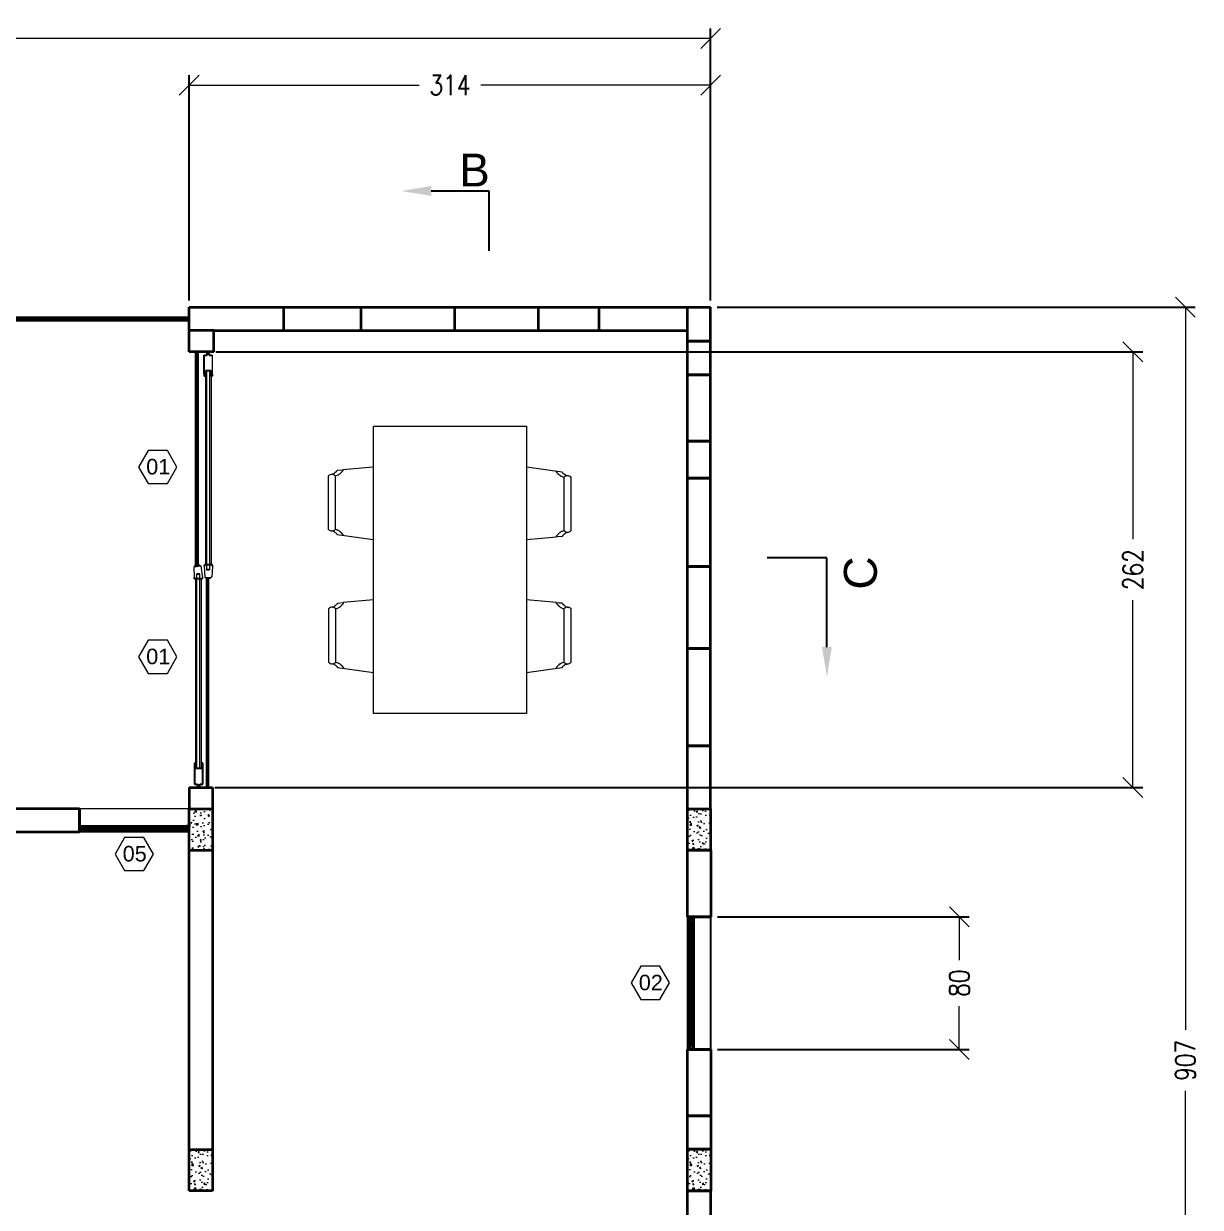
# Model space of a CAD drawing. Header units: inches. Extents: x 13.7 to 27.3, y 9.2 to 21.7.
# Drawn here: x 20.25 to 27.33, y 14.55 to 21.68 of the extents above; entities that cross this region are included whole.
import ezdxf
from ezdxf import colors
from ezdxf.entities.mleader import LeaderData, LeaderLine
from ezdxf.math import Vec2, Vec3

# ---------------------------------------------------------------- set-up
doc = ezdxf.new("R2010")
doc.units = ezdxf.units.IN
doc.header["$MEASUREMENT"] = 0
for name, color, linetype, lineweight in [('A-FLOR-FTPT', 6, 'Continuous', 70), ('A-FLOR-PATT', 8, 'Continuous', 18), ('A-FURN', 8, 'Continuous', 18), ('A-GLAZ-FULL', 4, 'Continuous', 25), ('a-quote', 7, 'Continuous', 13), ('A-WALL-FULL', 7, 'Continuous', 35), ('linee di sezione', 3, 'Continuous', 13)]:
    doc.layers.add(name, color=color, linetype=linetype, lineweight=lineweight)
doc.layers.add('INFISSI_finissimi', color=7, linetype='Continuous')
doc.layers.add('Layer1', color=7, linetype='Continuous')
doc.styles.add('ARIAL', font='Arial.ttf')
doc.styles.add('E-ROMANS', font='romans.shx', dxfattribs={"width": 0.8})
doc.styles.get("Standard").update_dxf_attribs({"font": 'Arial.ttf'})
doc.dimstyles.new('E-0100_TICK_12', dxfattribs={"dimscale": 0.001, "dimtxt": 120, "dimasz": 120, "dimexe": 60, "dimexo": 40, "dimgap": 60, "dimtad": 0, "dimzin": 0, "dimdsep": 46, "dimtxsty": 'E-ROMANS', "dimblk": 'OBLIQUE', "dimcen": 60, "dimclrd": 256, "dimclre": 256, "dimclrt": 256, "dimadec": 0, "dimazin": 0, "dimtfac": 1, "dimtmove": 1, "dimatfit": 3, "dimldrblk": 'OPEN90', "dimfxl": 1, "dimtfill": 1, "dimtolj": 1, "dimtzin": 0, "dimlwd": -1, "dimarcsym": 0})

# ---------------------------------------------------------------- blocks, each defined once
blk = doc.blocks.new('_Oblique')
at = {"color": 0, "linetype": 'ByBlock', "lineweight": -2}
blk.add_line((-0.5, -0.5), (0.5, 0.5), dxfattribs=at)
blk = doc.blocks.new('*D18')
at = {"layer": 'linee di sezione', "lineweight": -2, "transparency": 16777216}
for p, q in [((21.2459, 20.0117), (21.2459, 21.3694)), ((24.3859, 20.0117), (24.3859, 21.3694))]:
    blk.add_line(p, q, dxfattribs=at)
at = {"layer": 'linee di sezione', "transparency": 16777216}
for p, q in [((21.2459, 21.3094), (22.6302, 21.3094)), ((24.3859, 21.3094), (23.0016, 21.3094))]:
    blk.add_line(p, q, dxfattribs=at)
at = {"layer": 'linee di sezione', "transparency": 16777216, "xscale": 0.12, "yscale": 0.12, "zscale": 0.12, "rotation": 180}
blk.add_blockref('_Oblique', (21.2459, 21.3094), dxfattribs=at)
at = {"layer": 'linee di sezione', "transparency": 16777216, "xscale": 0.12, "yscale": 0.12, "zscale": 0.12}
blk.add_blockref('_Oblique', (24.3859, 21.3094), dxfattribs=at)
at = {"layer": 'linee di sezione', "lineweight": 13, "transparency": 16777216, "insert": (22.8159, 21.3094), "char_height": 0.12, "attachment_point": 5, "style": 'E-ROMANS', "bg_fill": 3, "box_fill_scale": 1.25, "bg_fill_color": 256, "bg_fill_true_color": 13158600, "bg_fill_transparency": 0}
blk.add_mtext('\\A1;314', dxfattribs=at)
blk = doc.blocks.new('_Open90')
at = {"color": 0, "linetype": 'ByBlock', "lineweight": -2}
for p, q in [((0, 0), (-1, 0)), ((-0.5, 0.5), (0, 0)), ((0, 0), (-0.5, -0.5))]:
    blk.add_line(p, q, dxfattribs=at)
blk = doc.blocks.new('*D19')
at = {"layer": 'linee di sezione', "lineweight": -2, "transparency": 16777216}
for p, q in [((15.3159, 19.9417), (15.3159, 21.6493)), ((24.3859, 20.0117), (24.3859, 21.6493))]:
    blk.add_line(p, q, dxfattribs=at)
at = {"layer": 'linee di sezione', "transparency": 16777216}
for p, q in [((15.3159, 21.5893), (19.6675, 21.5893)), ((24.3859, 21.5893), (20.0343, 21.5893))]:
    blk.add_line(p, q, dxfattribs=at)
at = {"layer": 'linee di sezione', "transparency": 16777216, "xscale": 0.12, "yscale": 0.12, "zscale": 0.12, "rotation": 180}
blk.add_blockref('_Oblique', (15.3159, 21.5893), dxfattribs=at)
at = {"layer": 'linee di sezione', "transparency": 16777216, "xscale": 0.12, "yscale": 0.12, "zscale": 0.12}
blk.add_blockref('_Oblique', (24.3859, 21.5893), dxfattribs=at)
at = {"layer": 'linee di sezione', "lineweight": 13, "transparency": 16777216, "insert": (19.8509, 21.5893), "char_height": 0.12, "attachment_point": 5, "style": 'E-ROMANS', "bg_fill": 3, "box_fill_scale": 1.25, "bg_fill_color": 256, "bg_fill_true_color": 13158600, "bg_fill_transparency": 0}
blk.add_mtext('\\A1;907', dxfattribs=at)
blk = doc.blocks.new('*D20')
at = {"layer": 'linee di sezione', "lineweight": -2, "transparency": 16777216}
for p, q in [((24.4268, 16.3017), (25.943, 16.3017)), ((24.4268, 15.5017), (25.943, 15.5017))]:
    blk.add_line(p, q, dxfattribs=at)
at = {"layer": 'linee di sezione', "transparency": 16777216}
for p, q in [((25.883, 16.3017), (25.883, 16.0395)), ((25.883, 15.5017), (25.883, 15.764))]:
    blk.add_line(p, q, dxfattribs=at)
at = {"layer": 'linee di sezione', "transparency": 16777216, "xscale": 0.12, "yscale": 0.12, "zscale": 0.12}
for p, rotation in [((25.883, 16.3017), 90), ((25.883, 15.5017), 270)]:
    blk.add_blockref('_Oblique', p, dxfattribs=dict(at, rotation=rotation))
at = {"layer": 'linee di sezione', "lineweight": 13, "transparency": 16777216, "insert": (25.883, 15.9017), "char_height": 0.12, "attachment_point": 5, "rotation": 90, "style": 'E-ROMANS', "bg_fill": 3, "box_fill_scale": 1.25, "bg_fill_color": 256, "bg_fill_true_color": 13158600, "bg_fill_transparency": 0}
blk.add_mtext('\\A1;80', dxfattribs=at)
blk = doc.blocks.new('*D21')
at = {"layer": 'linee di sezione', "lineweight": -2, "transparency": 16777216}
for p, q in [((21.407, 19.7034), (26.9884, 19.7034)), ((21.3997, 17.0801), (26.9884, 17.0801))]:
    blk.add_line(p, q, dxfattribs=at)
at = {"layer": 'linee di sezione', "transparency": 16777216}
for p, q in [((26.9284, 19.7034), (26.9284, 18.5752)), ((26.9284, 17.0801), (26.9284, 18.2083))]:
    blk.add_line(p, q, dxfattribs=at)
at = {"layer": 'linee di sezione', "transparency": 16777216, "xscale": 0.12, "yscale": 0.12, "zscale": 0.12}
for p, rotation in [((26.9284, 19.7034), 90), ((26.9284, 17.0801), 270)]:
    blk.add_blockref('_Oblique', p, dxfattribs=dict(at, rotation=rotation))
at = {"layer": 'linee di sezione', "lineweight": 13, "transparency": 16777216, "insert": (26.9284, 18.3917), "char_height": 0.12, "attachment_point": 5, "rotation": 90, "style": 'E-ROMANS', "bg_fill": 3, "box_fill_scale": 1.25, "bg_fill_color": 256, "bg_fill_true_color": 13158600, "bg_fill_transparency": 0}
blk.add_mtext('\\A1;262', dxfattribs=at)
blk = doc.blocks.new('*D22')
at = {"layer": 'linee di sezione', "lineweight": -2, "transparency": 16777216}
for p, q in [((24.4259, 19.9717), (27.304, 19.9717)), ((24.4259, 10.9017), (27.304, 10.9017))]:
    blk.add_line(p, q, dxfattribs=at)
at = {"layer": 'linee di sezione', "transparency": 16777216}
for p, q in [((27.244, 19.9717), (27.244, 15.6202)), ((27.244, 10.9017), (27.244, 15.2533))]:
    blk.add_line(p, q, dxfattribs=at)
at = {"layer": 'linee di sezione', "transparency": 16777216, "xscale": 0.12, "yscale": 0.12, "zscale": 0.12}
for p, rotation in [((27.244, 19.9717), 90), ((27.244, 10.9017), 270)]:
    blk.add_blockref('_Oblique', p, dxfattribs=dict(at, rotation=rotation))
at = {"layer": 'linee di sezione', "lineweight": 13, "transparency": 16777216, "insert": (27.244, 15.4367), "char_height": 0.12, "attachment_point": 5, "rotation": 90, "style": 'E-ROMANS', "bg_fill": 3, "box_fill_scale": 1.25, "bg_fill_color": 256, "bg_fill_true_color": 13158600, "bg_fill_transparency": 0}
blk.add_mtext('\\A1;907', dxfattribs=at)

msp = doc.modelspace()

# ---------------------------------------------------------------- hatches: boundary and pattern name
at = {"layer": 'A-FLOR-PATT'}
h = msp.add_hatch(dxfattribs=at)
h.set_pattern_fill('AR-CONC', color=256, scale=0.0005, style=0)
h.set_pattern_definition([(50, (39.65548, 98.05265), (0.091092334, -0.00796954), [0.009525, -0.104775]), (355, (39.65548, 98.05265), (-0.01762141, 0.09552832), [0.00762, -0.08382]), (100.451, (39.66307, 98.05198), (0.07347125, 0.08755834), [0.008095, -0.089045]), (46.1842, (39.65548, 98.07805), (0.13553952, -0.02102116), [0.0142875, -0.1571625]), (96.6356, (39.66678, 98.0763), (0.11870212, 0.12371278), [0.0121425, -0.1335675]), (351.184, (39.65548, 98.07805), (0.1187023, 0.12371256), [0.01143, -0.12573]), (21, (39.66818, 98.0717), (0.07580744, -0.05113276), [0.009525, -0.104775]), (326, (39.66818, 98.0717), (0.03090101, 0.09209398), [0.00762, -0.08382]), (71.4514, (39.6745, 98.06744), (0.10670825, 0.04096143), [0.008095, -0.089045]), (37.5, (39.65548, 98.052648), (0.001544302, 0.04227752), [0, -0.082804, 0, -0.08509, 0, -0.0841375]), (7.5, (39.65548, 98.05265), (0.033409831, 0.050090287), [0, -0.048514, 0, -0.080899, 0, -0.0320675]), (327.5, (39.62716, 98.052648), (0.067795298, -0.002864372), [0, -0.03175, 0, -0.09906, 0, -0.131445]), (317.5, (39.61446, 98.05265), (0.07406459, 0.012713246), [0, -0.041275, 0, -0.065786, 0, -0.093345])])
h.paths.add_polyline_path([(21.3859, 16.9517), (21.2459, 16.9517), (21.2459, 16.7017), (21.3859, 16.7017)])
h = msp.add_hatch(dxfattribs=at)
h.set_pattern_fill('AR-CONC', color=256, scale=0.0005, style=0)
h.set_pattern_definition([(50, (42.65548, 100.10265), (0.091092334, -0.00796954), [0.009525, -0.104775]), (355, (42.65548, 100.10265), (-0.01762141, 0.09552832), [0.00762, -0.08382]), (100.451, (42.66307, 100.10198), (0.07347125, 0.08755834), [0.008095, -0.089045]), (46.1842, (42.65548, 100.12805), (0.13553952, -0.02102116), [0.0142875, -0.1571625]), (96.6356, (42.66678, 100.1263), (0.11870212, 0.12371278), [0.0121425, -0.1335675]), (351.184, (42.65548, 100.12805), (0.1187023, 0.12371256), [0.01143, -0.12573]), (21, (42.66818, 100.1217), (0.07580744, -0.05113276), [0.009525, -0.104775]), (326, (42.66818, 100.1217), (0.03090101, 0.09209398), [0.00762, -0.08382]), (71.4514, (42.6745, 100.11744), (0.106708245, 0.04096143), [0.008095, -0.089045]), (37.5, (42.65548, 100.102648), (0.001544302, 0.04227752), [0, -0.082804, 0, -0.08509, 0, -0.0841375]), (7.5, (42.65548, 100.10265), (0.033409831, 0.050090287), [0, -0.048514, 0, -0.080899, 0, -0.0320675]), (327.5, (42.62716, 100.102648), (0.067795298, -0.002864372), [0, -0.03175, 0, -0.09906, 0, -0.131445]), (317.5, (42.61446, 100.10265), (0.07406459, 0.012713246), [0, -0.041275, 0, -0.065786, 0, -0.093345])])
h.paths.add_polyline_path([(24.3859, 16.9517), (24.2459, 16.9517), (24.2459, 16.7017), (24.3859, 16.7017)])
for points in [[(20.5884, 16.8242), (20.6026, 16.8242), (20.6026, 16.8217), (20.5859, 16.8217), (20.5859, 16.848), (20.5884, 16.848)], [(21.2434, 16.8242), (21.2292, 16.8242), (21.2292, 16.8217), (21.2459, 16.8217), (21.2459, 16.848), (21.2434, 16.848)], [(24.2568, 16.2851), (24.2593, 16.2851), (24.2593, 16.2992), (24.2805, 16.2992), (24.2805, 16.2851), (24.283, 16.2851), (24.283, 16.3017), (24.2568, 16.3017)], [(24.2568, 15.5184), (24.2593, 15.5184), (24.2593, 15.5042), (24.2805, 15.5042), (24.2805, 15.5184), (24.283, 15.5184), (24.283, 15.5017), (24.2568, 15.5017)]]:
    msp.add_hatch(color=256, dxfattribs=at).paths.add_polyline_path(points)
h = msp.add_hatch(dxfattribs=at)
h.set_pattern_fill('AR-CONC', color=256, scale=0.0005, style=0)
h.set_pattern_definition([(50, (39.65548, 98.05265), (0.091092334, -0.00796954), [0.009525, -0.104775]), (355, (39.65548, 98.05265), (-0.01762141, 0.09552832), [0.00762, -0.08382]), (100.451, (39.66307, 98.05198), (0.07347125, 0.08755834), [0.008095, -0.089045]), (46.1842, (39.65548, 98.07805), (0.13553952, -0.02102116), [0.0142875, -0.1571625]), (96.6356, (39.66678, 98.0763), (0.11870212, 0.12371278), [0.0121425, -0.1335675]), (351.184, (39.65548, 98.07805), (0.1187023, 0.12371256), [0.01143, -0.12573]), (21, (39.66818, 98.0717), (0.07580744, -0.05113276), [0.009525, -0.104775]), (326, (39.66818, 98.0717), (0.03090101, 0.09209398), [0.00762, -0.08382]), (71.4514, (39.6745, 98.06744), (0.106708245, 0.04096143), [0.008095, -0.089045]), (37.5, (39.65548, 98.052648), (0.001544302, 0.04227752), [0, -0.082804, 0, -0.08509, 0, -0.0841375]), (7.5, (39.65548, 98.05265), (0.033409831, 0.050090287), [0, -0.048514, 0, -0.080899, 0, -0.0320675]), (327.5, (39.62716, 98.052648), (0.067795298, -0.002864372), [0, -0.03175, 0, -0.09906, 0, -0.131445]), (317.5, (39.61446, 98.05265), (0.07406459, 0.012713246), [0, -0.041275, 0, -0.065786, 0, -0.093345])])
h.paths.add_polyline_path([(21.3859, 14.9017), (21.2459, 14.9017), (21.2459, 14.6517), (21.3859, 14.6517)])
h = msp.add_hatch(dxfattribs=at)
h.set_pattern_fill('AR-CONC', color=256, scale=0.0005, style=0)
h.set_pattern_definition([(50, (42.656375, 98.05265), (0.091092334, -0.00796954), [0.009525, -0.104775]), (355, (42.65638, 98.05265), (-0.01762141, 0.09552832), [0.00762, -0.08382]), (100.451, (42.66397, 98.05198), (0.07347125, 0.08755834), [0.008095, -0.089045]), (46.1842, (42.65638, 98.07805), (0.13553952, -0.02102116), [0.0142875, -0.1571625]), (96.6356, (42.66767, 98.0763), (0.11870212, 0.12371278), [0.0121425, -0.1335675]), (351.184, (42.65638, 98.07805), (0.1187023, 0.12371256), [0.01143, -0.12573]), (21, (42.669075, 98.0717), (0.07580744, -0.05113276), [0.009525, -0.104775]), (326, (42.66908, 98.0717), (0.03090101, 0.09209398), [0.00762, -0.08382]), (71.4514, (42.67539, 98.06744), (0.106708245, 0.04096143), [0.008095, -0.089045]), (37.5, (42.656375, 98.052648), (0.001544302, 0.04227752), [0, -0.082804, 0, -0.08509, 0, -0.0841375]), (7.5, (42.656375, 98.05265), (0.033409831, 0.050090287), [0, -0.048514, 0, -0.080899, 0, -0.0320675]), (327.5, (42.628054, 98.052648), (0.067795298, -0.002864372), [0, -0.03175, 0, -0.09906, 0, -0.131445]), (317.5, (42.615354, 98.05265), (0.07406459, 0.012713246), [0, -0.041275, 0, -0.065786, 0, -0.093345])])
h.paths.add_polyline_path([(24.3868, 14.9017), (24.2468, 14.9017), (24.2468, 14.6517), (24.3868, 14.6517)])

# ---------------------------------------------------------------- linework, layer by layer
at = {"layer": 'A-FLOR-FTPT'}
msp.add_line((15.3159, 19.9017), (21.2459, 19.9017), dxfattribs=at)
at = {"layer": 'A-FURN'}
for p, q in [((22.1063, 18.9662), (22.1011, 18.9649)), ((22.1081, 18.9649), (22.1011, 18.9649)), ((22.115, 18.9631), (22.1081, 18.9649)), ((22.1264, 18.9549), (22.1212, 18.9598)), ((22.1364, 18.9902), (22.1714, 18.9934)), ((22.1364, 18.9902), (22.1364, 18.9902)), ((22.353, 19.0092), (22.1714, 18.9934)), ((23.4928, 18.9787), (23.2762, 19.0092)), ((23.4928, 18.9787), (23.4928, 18.9787)), ((22.0829, 18.9549), (22.0829, 18.6349)), ((22.1264, 18.6349), (22.1264, 18.9549)), ((23.508, 18.952), (23.5028, 18.9472)), ((23.5028, 18.9472), (23.5028, 18.6272)), ((23.5142, 18.9554), (23.508, 18.952)), ((23.5211, 18.9571), (23.5142, 18.9554)), ((23.5463, 18.6272), (23.5463, 18.9472)), ((22.1081, 18.625), (22.115, 18.6268)), ((22.115, 18.6268), (22.1212, 18.6301)), ((22.1212, 18.6301), (22.1264, 18.6349)), ((22.1364, 18.6035), (22.1364, 18.6034)), ((22.1364, 18.6034), (22.353, 18.573)), ((23.5028, 18.6272), (23.508, 18.6224)), ((23.5142, 18.619), (23.5211, 18.6173)), ((23.5211, 18.6173), (23.5281, 18.6173)), ((23.5229, 18.616), (23.5281, 18.6173)), ((23.2762, 18.573), (23.4578, 18.5888)), ((23.4928, 18.5919), (23.4578, 18.5888)), ((23.4928, 18.5919), (23.4928, 18.592)), ((22.139, 18.1902), (22.174, 18.1933)), ((22.139, 18.1902), (22.139, 18.1901)), ((22.3556, 18.2091), (22.174, 18.1933)), ((23.4578, 18.1932), (23.2762, 18.2091)), ((23.4578, 18.1933), (23.4928, 18.1902)), ((23.4928, 18.1902), (23.4689, 18.1922)), ((23.4928, 18.1901), (23.4928, 18.1902)), ((22.0855, 18.1549), (22.0855, 17.8349)), ((22.1089, 18.1661), (22.1037, 18.1648)), ((22.1107, 18.1648), (22.1037, 18.1648)), ((22.1176, 18.1631), (22.1107, 18.1648)), ((22.129, 18.1549), (22.1238, 18.1597)), ((22.129, 17.8349), (22.129, 18.1549)), ((23.508, 18.1597), (23.5028, 18.1549)), ((23.5028, 18.1549), (23.5028, 17.8349)), ((23.5142, 18.1631), (23.508, 18.1597)), ((23.5211, 18.1648), (23.5142, 18.1631)), ((23.5229, 18.1661), (23.5302, 18.1644)), ((23.5463, 17.8349), (23.5463, 18.1549)), ((22.1107, 17.8249), (22.1176, 17.8267)), ((22.1176, 17.8267), (22.1238, 17.8301)), ((22.1238, 17.8301), (22.129, 17.8349)), ((23.5028, 17.8349), (23.508, 17.8301)), ((23.5142, 17.8267), (23.5211, 17.8249)), ((22.139, 17.8034), (22.139, 17.8033)), ((22.139, 17.8033), (22.3556, 17.7729)), ((23.2762, 17.7729), (23.4928, 17.8033)), ((23.4928, 17.8033), (23.4928, 17.8034)), ((21.2459, 16.9517), (20.5859, 16.9517)), ((21.2459, 16.8117), (20.5859, 16.8117))]:
    msp.add_line(p, q, dxfattribs=at)
msp.add_lwpolyline([(22.3556, 19.2565), (23.2762, 19.2565), (23.2762, 17.5255), (22.3556, 17.5255)], close=True, dxfattribs=at)
for points in [[(22.1011, 18.9649), (22.0943, 18.9631), (22.0881, 18.9598), (22.0829, 18.9549)], [(22.1212, 18.9598), (22.115, 18.9631)], [(23.5117, 18.9617), (23.5211, 18.9587), (23.5281, 18.9571)], [(23.5463, 18.9472), (23.5411, 18.952), (23.5349, 18.9554), (23.5281, 18.9571), (23.5211, 18.9571)], [(22.0829, 18.6349), (22.0881, 18.6301), (22.0943, 18.6268), (22.1011, 18.625), (22.1081, 18.625)], [(22.1175, 18.6205), (22.1081, 18.6235), (22.1011, 18.625)], [(23.508, 18.6224), (23.5142, 18.619)], [(23.5281, 18.6173), (23.5349, 18.619), (23.5411, 18.6224), (23.5463, 18.6272)], [(22.1037, 18.1648), (22.0969, 18.1631), (22.0907, 18.1597), (22.0855, 18.1549)], [(22.1238, 18.1597), (22.1176, 18.1631)], [(23.5281, 18.1648), (23.5211, 18.1648)], [(23.5463, 18.1549), (23.5411, 18.1597), (23.5349, 18.1631), (23.5281, 18.1648)], [(22.0855, 17.8349), (22.0907, 17.8301), (22.0969, 17.8267), (22.1037, 17.8249), (22.1107, 17.8249)], [(22.1201, 17.8204), (22.1107, 17.8234), (22.1037, 17.8249)], [(23.508, 17.8301), (23.5142, 17.8267)], [(23.5117, 17.8204), (23.5211, 17.8234), (23.5294, 17.8251), (23.5296, 17.8252)], [(23.5211, 17.8249), (23.5281, 17.8249), (23.5349, 17.8267), (23.5411, 17.8301), (23.5463, 17.8349)]]:
    msp.add_lwpolyline(points, dxfattribs=at)
for points in [[(22.1063, 18.9662), (22.1169, 18.9706), (22.1181, 18.9716), (22.1195, 18.9726)], [(22.1272, 18.9785), (22.1285, 18.9794), (22.1298, 18.9804), (22.1309, 18.9814)], [(22.1309, 18.9814), (22.1318, 18.9824), (22.1329, 18.9834), (22.1336, 18.9844)], [(22.1336, 18.9844), (22.1344, 18.9853), (22.1349, 18.9863), (22.1356, 18.9873)], [(22.1356, 18.9873), (22.1361, 18.9883), (22.1364, 18.9893), (22.1364, 18.9902)], [(22.1427, 18.9613), (22.1406, 18.9603), (22.1379, 18.9592), (22.1356, 18.9581)], [(22.1522, 18.9678), (22.1497, 18.9656), (22.1475, 18.9635), (22.1427, 18.9613)], [(22.1556, 18.971), (22.1546, 18.9699), (22.1533, 18.9688), (22.1522, 18.9678)], [(22.1701, 18.987), (22.1695, 18.9859), (22.1687, 18.9848), (22.1679, 18.9838)], [(22.1713, 18.9902), (22.1711, 18.9891), (22.1706, 18.988), (22.1701, 18.987)], [(22.1714, 18.9934), (22.1716, 18.9923), (22.1716, 18.9913), (22.1713, 18.9902)], [(23.4575, 18.9807), (23.4572, 18.9817), (23.4572, 18.9827), (23.4573, 18.9837)], [(23.4588, 18.9776), (23.4582, 18.9787), (23.4579, 18.9797), (23.4575, 18.9807)], [(23.461, 18.9746), (23.4601, 18.9756), (23.4592, 18.9766), (23.4588, 18.9776)], [(23.4638, 18.9716), (23.4628, 18.9726), (23.4619, 18.9736), (23.461, 18.9746)], [(23.467, 18.9685), (23.4659, 18.9695), (23.4648, 18.9705), (23.4638, 18.9716)], [(23.4768, 18.9594), (23.4756, 18.9604), (23.4745, 18.9614), (23.4734, 18.9624)], [(23.481, 18.9563), (23.4795, 18.9574), (23.4781, 18.9584), (23.4768, 18.9594)], [(23.4928, 18.9787), (23.4928, 18.9779), (23.4931, 18.977), (23.4936, 18.9761)], [(23.4936, 18.9761), (23.4941, 18.9752), (23.4948, 18.9744), (23.4956, 18.9735)], [(23.5097, 18.963), (23.5105, 18.9625), (23.5113, 18.9619), (23.5117, 18.9617)], [(22.1356, 18.9581), (22.1329, 18.9571), (22.1299, 18.956), (22.1264, 18.9549)], [(23.5028, 18.9472), (23.4993, 18.9482), (23.4963, 18.9492), (23.4936, 18.9503)], [(22.1195, 18.6192), (22.1187, 18.6197), (22.1179, 18.6202), (22.1175, 18.6205)], [(22.1264, 18.6349), (22.1299, 18.6339), (22.1329, 18.6329), (22.1356, 18.6319)], [(22.1356, 18.606), (22.1351, 18.6069), (22.1344, 18.6078), (22.1336, 18.6087)], [(22.1364, 18.6034), (22.1364, 18.6043), (22.1361, 18.6052), (22.1356, 18.606)], [(22.1482, 18.6258), (22.1497, 18.6248), (22.1511, 18.6238), (22.1524, 18.6228)], [(22.1524, 18.6228), (22.1536, 18.6218), (22.1547, 18.6207), (22.1558, 18.6197)], [(22.1622, 18.6136), (22.1633, 18.6126), (22.1644, 18.6116), (22.1654, 18.6106)], [(22.1654, 18.6106), (22.1664, 18.6096), (22.1673, 18.6086), (22.1682, 18.6076)], [(22.1682, 18.6076), (22.1691, 18.6066), (22.17, 18.6055), (22.1704, 18.6045)], [(22.1704, 18.6045), (22.171, 18.6035), (22.1713, 18.6025), (22.1714, 18.6015)], [(23.4736, 18.6112), (23.4746, 18.6123), (23.4759, 18.6133), (23.477, 18.6144)], [(23.477, 18.6144), (23.4795, 18.6165), (23.4817, 18.6187), (23.4865, 18.6208)], [(23.4865, 18.6208), (23.4886, 18.6219), (23.4913, 18.6229), (23.4936, 18.624)], [(23.4936, 18.624), (23.4963, 18.6251), (23.4993, 18.6262), (23.5028, 18.6272)], [(23.502, 18.6037), (23.5007, 18.6027), (23.4994, 18.6017), (23.4983, 18.6007)], [(23.5229, 18.616), (23.5123, 18.6115), (23.5111, 18.6106), (23.5097, 18.6096)], [(22.1714, 18.6015), (22.172, 18.6005), (22.172, 18.5995), (22.1719, 18.5984)], [(23.4578, 18.5888), (23.4576, 18.5898), (23.4576, 18.5909), (23.4579, 18.592)], [(23.4579, 18.592), (23.4581, 18.593), (23.4586, 18.5941), (23.4591, 18.5952)], [(23.4591, 18.5952), (23.4597, 18.5962), (23.4605, 18.5973), (23.4613, 18.5984)], [(23.4936, 18.5949), (23.4931, 18.5939), (23.4928, 18.5929), (23.4928, 18.5919)], [(23.4956, 18.5978), (23.4948, 18.5968), (23.4943, 18.5958), (23.4936, 18.5949)], [(23.4983, 18.6007), (23.4974, 18.5998), (23.4963, 18.5988), (23.4956, 18.5978)], [(22.1298, 18.1784), (22.1311, 18.1794), (22.1324, 18.1803), (22.1335, 18.1813)], [(22.1335, 18.1813), (22.1344, 18.1823), (22.1355, 18.1833), (22.1362, 18.1843)], [(22.1362, 18.1843), (22.137, 18.1853), (22.1375, 18.1862), (22.1382, 18.1872)], [(22.1382, 18.1872), (22.1387, 18.1882), (22.139, 18.1892), (22.139, 18.1902)], [(22.1727, 18.1869), (22.1721, 18.1858), (22.1713, 18.1848), (22.1705, 18.1837)], [(22.1739, 18.1901), (22.1737, 18.189), (22.1732, 18.188), (22.1727, 18.1869)], [(22.174, 18.1933), (22.1742, 18.1922), (22.1742, 18.1912), (22.1739, 18.1901)], [(23.4579, 18.1901), (23.4576, 18.1912), (23.4576, 18.1922), (23.4578, 18.1933)], [(23.4591, 18.1869), (23.4586, 18.188), (23.4583, 18.189), (23.4582, 18.1901)], [(23.4613, 18.1837), (23.4605, 18.1848), (23.4596, 18.1858), (23.4591, 18.1869)], [(23.4928, 18.1902), (23.4928, 18.1892), (23.4931, 18.1882), (23.4936, 18.1872)], [(23.4936, 18.1872), (23.4941, 18.1862), (23.4948, 18.1853), (23.4956, 18.1843)], [(23.4956, 18.1843), (23.4964, 18.1833), (23.4974, 18.1823), (23.4985, 18.1813)], [(23.4985, 18.1813), (23.4996, 18.1803), (23.5007, 18.1794), (23.502, 18.1784)], [(22.1089, 18.1661), (22.1195, 18.1705), (22.1207, 18.1715), (22.1221, 18.1725)], [(22.1382, 18.1581), (22.1355, 18.157), (22.1325, 18.1559), (22.129, 18.1549)], [(22.1453, 18.1613), (22.1432, 18.1602), (22.1405, 18.1591), (22.1382, 18.1581)], [(22.1548, 18.1677), (22.1523, 18.1655), (22.1501, 18.1634), (22.1453, 18.1613)], [(22.1582, 18.1709), (22.1572, 18.1698), (22.1559, 18.1687), (22.1548, 18.1677)], [(23.477, 18.1677), (23.4758, 18.1687), (23.4746, 18.1698), (23.4736, 18.1709)], [(23.4865, 18.1613), (23.4824, 18.1634), (23.4795, 18.1655), (23.477, 18.1677)], [(23.4936, 18.1581), (23.4909, 18.1591), (23.4886, 18.1602), (23.4865, 18.1613)], [(23.5028, 18.1549), (23.4993, 18.1559), (23.4963, 18.157), (23.4936, 18.1581)], [(23.5097, 18.1725), (23.511, 18.1715), (23.5123, 18.1705), (23.5229, 18.1661)], [(22.1221, 17.8191), (22.1213, 17.8196), (22.1205, 17.8202), (22.1201, 17.8204)], [(22.129, 17.8349), (22.1325, 17.8339), (22.1355, 17.8328), (22.1382, 17.8318)], [(22.1508, 17.8257), (22.1523, 17.8247), (22.1537, 17.8237), (22.155, 17.8227)], [(22.155, 17.8227), (22.1562, 17.8217), (22.1573, 17.8207), (22.1584, 17.8197)], [(23.4734, 17.8197), (23.4745, 17.8207), (23.4757, 17.8217), (23.4768, 17.8227)], [(23.4768, 17.8227), (23.4781, 17.8237), (23.4792, 17.8247), (23.4807, 17.8257)], [(23.4936, 17.8318), (23.4963, 17.8328), (23.4993, 17.8339), (23.5028, 17.8349)], [(23.5121, 17.8207), (23.5113, 17.8202), (23.5105, 17.8196), (23.5097, 17.8191)], [(22.1382, 17.806), (22.1377, 17.8068), (22.137, 17.8077), (22.1362, 17.8086)], [(22.139, 17.8033), (22.139, 17.8042), (22.1387, 17.8051), (22.1382, 17.806)], [(22.1648, 17.8136), (22.1659, 17.8126), (22.167, 17.8115), (22.168, 17.8105)], [(22.168, 17.8105), (22.169, 17.8095), (22.1699, 17.8085), (22.1708, 17.8075)], [(22.1708, 17.8075), (22.1717, 17.8065), (22.1726, 17.8055), (22.173, 17.8044)], [(22.173, 17.8044), (22.1736, 17.8034), (22.1739, 17.8024), (22.174, 17.8014)], [(22.174, 17.8014), (22.1746, 17.8004), (22.1746, 17.7994), (22.1745, 17.7984)], [(23.4573, 17.7984), (23.4572, 17.7994), (23.4572, 17.8004), (23.4575, 17.8014)], [(23.4575, 17.8014), (23.4577, 17.8024), (23.4582, 17.8034), (23.4588, 17.8044)], [(23.4588, 17.8044), (23.4594, 17.8055), (23.4601, 17.8065), (23.461, 17.8075)], [(23.461, 17.8075), (23.4619, 17.8085), (23.4628, 17.8095), (23.4638, 17.8105)], [(23.4638, 17.8105), (23.4649, 17.8115), (23.4659, 17.8126), (23.467, 17.8136)], [(23.4936, 17.806), (23.4931, 17.8051), (23.4928, 17.8042), (23.4928, 17.8033)], [(23.4956, 17.8086), (23.4948, 17.8077), (23.494, 17.8068), (23.4936, 17.806)]]:
    msp.add_open_spline(points, degree=3, dxfattribs=at)
for points, knots in [([(22.1195, 18.9726), (22.1208, 18.9736), (22.1234, 18.9755), (22.1259, 18.9775), (22.1272, 18.9785)], [-0.4999999, -0.4999999, -0.4999999, -0.4999999, -0.4166667, -0.3333333, -0.3333333, -0.3333333, -0.3333333]), ([(22.1619, 18.9774), (22.1608, 18.9763), (22.1587, 18.9742), (22.1567, 18.972), (22.1556, 18.971)], [-0.5833333, -0.5833333, -0.5833333, -0.5833333, -0.5, -0.4166668, -0.4166668, -0.4166668, -0.4166668]), ([(22.1679, 18.9838), (22.167, 18.9827), (22.1651, 18.9806), (22.163, 18.9784), (22.1619, 18.9774)], [-0.75, -0.75, -0.75, -0.75, -0.6666667, -0.5833334, -0.5833334, -0.5833334, -0.5833334]), ([(23.4734, 18.9624), (23.4723, 18.9634), (23.4703, 18.9655), (23.4681, 18.9675), (23.467, 18.9685)], [0.416667, 0.416667, 0.416667, 0.416667, 0.5, 0.5833333, 0.5833333, 0.5833333, 0.5833333]), ([(23.4956, 18.9735), (23.4973, 18.9717), (23.5006, 18.9691), (23.5058, 18.9656), (23.5084, 18.9639), (23.5097, 18.963)], [-0.8333326, -0.8333326, -0.8333326, -0.8333326, -0.6666667, -0.5833333, -0.5000001, -0.5000001, -0.5000001, -0.5000001]), ([(23.4936, 18.9503), (23.4909, 18.9513), (23.4862, 18.9533), (23.4826, 18.9553), (23.481, 18.9563)], [0.0833336, 0.0833336, 0.0833336, 0.0833336, 0.1666667, 0.2499995, 0.2499995, 0.2499995, 0.2499995]), ([(22.1336, 18.6087), (22.1319, 18.6104), (22.1286, 18.6131), (22.1234, 18.6166), (22.1208, 18.6183), (22.1195, 18.6192)], [-0.8333326, -0.8333326, -0.8333326, -0.8333326, -0.6666667, -0.5833333, -0.5000001, -0.5000001, -0.5000001, -0.5000001]), ([(22.1356, 18.6319), (22.1383, 18.6309), (22.143, 18.6289), (22.1466, 18.6268), (22.1482, 18.6258)], [0.0833336, 0.0833336, 0.0833336, 0.0833336, 0.1666667, 0.2499995, 0.2499995, 0.2499995, 0.2499995]), ([(22.1558, 18.6197), (22.1569, 18.6187), (22.1589, 18.6167), (22.1611, 18.6147), (22.1622, 18.6136)], [0.416667, 0.416667, 0.416667, 0.416667, 0.5, 0.5833333, 0.5833333, 0.5833333, 0.5833333]), ([(23.4613, 18.5984), (23.4622, 18.5995), (23.4641, 18.6016), (23.4673, 18.6048), (23.4705, 18.608), (23.4725, 18.6101), (23.4736, 18.6112)], [-0.75, -0.75, -0.75, -0.75, -0.6666667, -0.5833333, -0.5, -0.4166668, -0.4166668, -0.4166668, -0.4166668]), ([(23.5097, 18.6096), (23.5084, 18.6086), (23.5058, 18.6066), (23.5033, 18.6047), (23.502, 18.6037)], [-0.4999999, -0.4999999, -0.4999999, -0.4999999, -0.4166667, -0.3333333, -0.3333333, -0.3333333, -0.3333333]), ([(22.1221, 18.1725), (22.1234, 18.1735), (22.126, 18.1754), (22.1285, 18.1774), (22.1298, 18.1784)], [-0.4999999, -0.4999999, -0.4999999, -0.4999999, -0.4166667, -0.3333333, -0.3333333, -0.3333333, -0.3333333]), ([(22.1645, 18.1773), (22.1634, 18.1762), (22.1613, 18.1741), (22.1593, 18.1719), (22.1582, 18.1709)], [-0.5833333, -0.5833333, -0.5833333, -0.5833333, -0.5, -0.4166668, -0.4166668, -0.4166668, -0.4166668]), ([(22.1705, 18.1837), (22.1696, 18.1826), (22.1677, 18.1805), (22.1656, 18.1784), (22.1645, 18.1773)], [-0.75, -0.75, -0.75, -0.75, -0.6666667, -0.5833334, -0.5833334, -0.5833334, -0.5833334]), ([(23.4673, 18.1773), (23.4662, 18.1784), (23.464, 18.1805), (23.4622, 18.1826), (23.4613, 18.1837)], [0.5833334, 0.5833334, 0.5833334, 0.5833334, 0.6666667, 0.75, 0.75, 0.75, 0.75]), ([(23.4736, 18.1709), (23.4725, 18.1719), (23.4705, 18.1741), (23.4684, 18.1762), (23.4673, 18.1773)], [0.4166668, 0.4166668, 0.4166668, 0.4166668, 0.5, 0.5833333, 0.5833333, 0.5833333, 0.5833333]), ([(23.502, 18.1784), (23.5032, 18.1774), (23.5058, 18.1754), (23.5084, 18.1735), (23.5097, 18.1725)], [0.3333333, 0.3333333, 0.3333333, 0.3333333, 0.4166667, 0.4999999, 0.4999999, 0.4999999, 0.4999999]), ([(22.1362, 17.8086), (22.1345, 17.8103), (22.1312, 17.813), (22.126, 17.8165), (22.1234, 17.8182), (22.1221, 17.8191)], [-0.8333326, -0.8333326, -0.8333326, -0.8333326, -0.6666667, -0.5833333, -0.5000001, -0.5000001, -0.5000001, -0.5000001]), ([(22.1382, 17.8318), (22.1409, 17.8308), (22.1456, 17.8288), (22.1492, 17.8268), (22.1508, 17.8257)], [0.0833336, 0.0833336, 0.0833336, 0.0833336, 0.1666667, 0.2499995, 0.2499995, 0.2499995, 0.2499995]), ([(22.1584, 17.8197), (22.1595, 17.8186), (22.1615, 17.8166), (22.1637, 17.8146), (22.1648, 17.8136)], [0.416667, 0.416667, 0.416667, 0.416667, 0.5, 0.5833333, 0.5833333, 0.5833333, 0.5833333]), ([(23.467, 17.8136), (23.4681, 17.8146), (23.4703, 17.8166), (23.4723, 17.8186), (23.4734, 17.8197)], [-0.5833333, -0.5833333, -0.5833333, -0.5833333, -0.5, -0.416667, -0.416667, -0.416667, -0.416667]), ([(23.481, 17.8257), (23.4826, 17.8268), (23.4859, 17.8288), (23.4914, 17.8308), (23.4943, 17.8318)], [-0.2499995, -0.2499995, -0.2499995, -0.2499995, -0.1666667, -0.0833336, -0.0833336, -0.0833336, -0.0833336]), ([(23.5097, 17.8191), (23.5084, 17.8182), (23.5058, 17.8165), (23.5019, 17.8138), (23.4984, 17.8112), (23.4965, 17.8095), (23.4956, 17.8086)], [0.5000001, 0.5000001, 0.5000001, 0.5000001, 0.5833333, 0.6666667, 0.75, 0.8333326, 0.8333326, 0.8333326, 0.8333326])]:
    msp.add_open_spline(points, degree=3, knots=knots, dxfattribs=at)
at = {"layer": 'A-GLAZ-FULL', "lineweight": 13}
for p, q in [((21.2854, 17.2266), (21.2854, 18.3373)), ((21.293, 17.1943), (21.293, 18.3668)), ((21.3104, 17.1943), (21.3104, 18.3668)), ((21.3202, 17.2266), (21.3199, 18.3373))]:
    msp.add_line(p, q, dxfattribs=at)
at = {"layer": 'A-GLAZ-FULL'}
for p, q in [((20.5859, 16.848), (20.6026, 16.848)), ((20.5859, 16.8217), (20.6026, 16.8217)), ((20.5884, 16.848), (20.5884, 16.8242)), ((20.6026, 16.8242), (20.5884, 16.8242)), ((20.5964, 16.8282), (20.5964, 16.8415)), ((20.5964, 16.8415), (20.6255, 16.8415)), ((20.5964, 16.8282), (20.6255, 16.8282)), ((20.6026, 16.848), (21.2292, 16.848)), ((20.6026, 16.8242), (20.6026, 16.8217)), ((21.2292, 16.8217), (20.6026, 16.8217)), ((21.2201, 16.8374), (20.6155, 16.8374)), ((20.6155, 16.8374), (20.6155, 16.8324)), ((21.2201, 16.8324), (20.6155, 16.8324)), ((20.6255, 16.8374), (20.6255, 16.8415)), ((20.6255, 16.8282), (20.6255, 16.8324)), ((21.2459, 16.8282), (20.6255, 16.8282)), ((21.2354, 16.8415), (21.2101, 16.8415)), ((21.2101, 16.8374), (21.2101, 16.8415)), ((21.2101, 16.8282), (21.2101, 16.8324)), ((21.2354, 16.8282), (21.2101, 16.8282)), ((21.2201, 16.8324), (21.2201, 16.8374)), ((21.2459, 16.848), (21.2292, 16.848)), ((21.2292, 16.8242), (21.2434, 16.8242)), ((21.2292, 16.8242), (21.2292, 16.8217)), ((21.2292, 16.8242), (21.2434, 16.8242)), ((21.2292, 16.8217), (21.2292, 16.8242)), ((21.2459, 16.8217), (21.2292, 16.8217)), ((21.2354, 16.8282), (21.2354, 16.8415)), ((21.2434, 16.848), (21.2434, 16.8242)), ((21.2434, 16.8242), (21.2434, 16.848)), ((24.2568, 15.5017), (24.2568, 16.3017)), ((24.2633, 16.2895), (24.2766, 16.2895)), ((24.2633, 16.2895), (24.2633, 16.2603)), ((24.2633, 16.2603), (24.2674, 16.2603)), ((24.2674, 15.5276), (24.2674, 16.2703)), ((24.2724, 16.2703), (24.2674, 16.2703)), ((24.2724, 15.5276), (24.2724, 16.2703)), ((24.2724, 16.2603), (24.2766, 16.2603)), ((24.2766, 16.2895), (24.2766, 16.2603)), ((24.283, 16.3017), (24.283, 15.5184)), ((24.283, 15.5017), (24.283, 16.3017)), ((24.2568, 15.5184), (24.2593, 15.5184)), ((24.2593, 15.5184), (24.2593, 15.5042)), ((24.2633, 15.5084), (24.2633, 15.5376)), ((24.2633, 15.5376), (24.2674, 15.5376)), ((24.2674, 15.5276), (24.2724, 15.5276)), ((24.2724, 15.5376), (24.2766, 15.5376)), ((24.2766, 15.5084), (24.2766, 15.5376)), ((24.2805, 15.5184), (24.283, 15.5184))]:
    msp.add_line(p, q, dxfattribs=at)
at = {"layer": 'A-WALL-FULL'}
for p, q in [((21.2459, 19.9717), (24.3859, 19.9717)), ((21.2459, 19.7034), (21.2459, 19.9717)), ((21.8159, 19.8317), (21.8159, 19.9711)), ((22.2802, 19.9723), (22.2802, 19.8323)), ((22.8431, 19.9717), (22.8431, 19.8317)), ((23.3491, 19.8317), (23.3491, 19.9717)), ((23.715, 19.8317), (23.715, 19.9717)), ((24.2459, 19.8317), (24.2459, 19.9717)), ((24.3859, 16.9517), (24.3859, 19.9717)), ((21.3938, 19.8317), (21.2459, 19.8317)), ((21.3938, 19.8317), (24.2459, 19.8317)), ((21.3938, 19.7034), (21.3938, 19.8317)), ((24.2459, 16.9517), (24.2459, 19.8317)), ((24.3868, 19.7676), (24.2468, 19.7676)), ((24.2468, 19.7676), (24.3868, 19.7676)), ((24.3868, 19.7676), (24.2468, 19.7676)), ((21.3938, 19.7034), (21.2459, 19.7034)), ((24.3868, 19.5652), (24.2468, 19.5652)), ((24.2468, 19.5652), (24.3868, 19.5652)), ((24.3868, 19.5652), (24.2468, 19.5652)), ((24.3868, 19.1645), (24.2468, 19.1645)), ((24.2468, 19.1645), (24.3868, 19.1645)), ((24.3868, 19.1645), (24.2468, 19.1645)), ((24.3868, 18.9428), (24.2468, 18.9428)), ((24.2468, 18.9428), (24.3868, 18.9428)), ((24.3868, 18.9428), (24.2468, 18.9428)), ((24.3868, 18.4105), (24.2468, 18.4105)), ((24.2468, 18.4105), (24.3868, 18.4105)), ((24.3868, 18.4105), (24.2468, 18.4105)), ((24.3868, 17.917), (24.2468, 17.917)), ((24.2468, 17.917), (24.3868, 17.917)), ((24.3868, 17.917), (24.2468, 17.917)), ((24.3859, 17.3308), (24.2459, 17.3308)), ((24.2459, 17.3308), (24.3859, 17.3308)), ((24.3859, 17.3308), (24.2459, 17.3308)), ((21.2459, 17.0801), (21.3859, 17.0801)), ((21.2459, 17.0801), (21.2459, 16.9517)), ((21.3859, 17.0801), (21.3859, 16.9517)), ((20.5859, 16.9517), (19.7459, 16.9517)), ((20.5859, 16.9517), (20.5859, 16.8117)), ((20.5859, 16.8117), (20.5859, 16.9517)), ((21.2459, 16.9517), (21.3859, 16.9517)), ((21.2459, 16.7017), (21.2459, 16.9517)), ((21.3859, 16.9517), (21.3859, 16.7017)), ((20.5859, 16.8117), (19.7959, 16.8117)), ((21.2459, 16.7017), (21.3859, 16.7017)), ((21.2459, 14.6517), (21.2459, 16.7017)), ((21.3859, 16.7017), (21.3859, 14.6517)), ((24.2468, 16.7017), (24.3868, 16.7017)), ((24.2468, 16.3017), (24.2468, 16.7017)), ((24.2468, 16.3017), (24.2468, 16.7017)), ((24.3868, 16.7017), (24.3868, 16.3017)), ((24.3868, 16.7017), (24.3868, 16.3017)), ((24.3868, 16.3017), (24.2468, 16.3017)), ((24.2468, 16.3017), (24.3868, 16.3017)), ((24.2468, 16.3017), (24.3868, 16.3017)), ((24.3868, 16.3017), (24.2468, 16.3017)), ((24.2468, 16.3017), (24.3868, 16.3017)), ((24.283, 16.3017), (24.283, 15.9017)), ((24.283, 15.9017), (24.283, 15.5017)), ((24.3868, 15.5017), (24.2468, 15.5017)), ((24.2468, 15.5017), (24.3868, 15.5017)), ((24.2468, 15.5017), (24.3868, 15.5017)), ((24.3868, 15.5017), (24.2468, 15.5017)), ((24.2468, 15.5017), (24.3868, 15.5017)), ((24.2468, 15.1017), (24.2468, 15.5017)), ((24.2468, 15.1017), (24.2468, 15.5017)), ((24.3868, 15.5017), (24.3868, 15.1017)), ((24.3868, 15.5017), (24.3868, 15.1017)), ((24.3868, 15.1017), (24.2468, 15.1017)), ((24.2468, 15.1017), (24.3868, 15.1017)), ((24.3868, 15.1017), (24.2468, 15.1017)), ((24.2468, 14.9017), (24.2468, 15.1017)), ((24.3868, 15.1017), (24.3868, 14.9017)), ((21.2459, 14.9002), (21.3859, 14.9002)), ((24.3868, 14.9017), (24.2468, 14.9017)), ((21.3859, 14.6517), (21.2459, 14.6517)), ((24.2459, 14.6517), (24.3859, 14.6517)), ((24.2459, 14.4517), (24.2459, 14.6517)), ((24.3859, 14.6517), (24.3859, 14.4517))]:
    msp.add_line(p, q, dxfattribs=at)
for points in [[(24.2459, 16.9517), (24.3859, 16.9517), (24.3859, 16.7017), (24.2459, 16.7017)], [(24.2468, 14.9017), (24.3868, 14.9017), (24.3868, 14.6517), (24.2468, 14.6517)]]:
    msp.add_lwpolyline(points, close=True, dxfattribs=at)
at = {"layer": 'INFISSI_finissimi', "color": 7}
for p, q in [((21.2833, 19.7034), (21.2833, 18.4147)), ((21.29, 19.7034), (21.29, 18.4156)), ((21.299, 19.7034), (21.299, 18.4166)), ((21.3685, 18.391), (21.3511, 18.3911)), ((21.293, 18.3668), (21.3104, 18.3668)), ((21.3505, 18.3404), (21.3505, 17.0801)), ((21.2854, 17.2266), (21.2782, 17.2266)), ((21.2782, 17.2266), (21.2782, 17.2147)), ((21.2782, 17.2147), (21.2782, 17.1008)), ((21.2854, 17.1943), (21.2854, 17.2266)), ((21.3006, 17.1943), (21.2854, 17.1943)), ((21.3202, 17.1943), (21.3006, 17.1943)), ((21.3279, 17.2266), (21.3202, 17.2266)), ((21.3202, 17.2266), (21.3202, 17.1943)), ((21.3279, 17.2147), (21.3279, 17.2266)), ((21.3281, 17.1008), (21.3279, 17.2147)), ((21.2782, 17.1008), (21.2967, 17.1008)), ((21.2967, 17.1008), (21.2967, 17.0801)), ((21.3096, 17.0801), (21.3096, 17.1008)), ((21.3096, 17.1008), (21.3281, 17.1008))]:
    msp.add_line(p, q, dxfattribs=at)
at = {"layer": 'INFISSI_finissimi', "color": 0}
for p, q in [((21.3359, 19.5688), (21.3356, 19.6826)), ((21.3356, 19.6826), (21.3541, 19.6826)), ((21.3541, 19.6826), (21.3541, 19.7034)), ((21.367, 19.6826), (21.367, 19.7034)), ((21.367, 19.6826), (21.3855, 19.6826)), ((21.3359, 19.5688), (21.3359, 19.5569)), ((21.3435, 19.5569), (21.3359, 19.5569)), ((21.3435, 19.5891), (21.3435, 19.5569)), ((21.3783, 19.5891), (21.3783, 19.5569)), ((21.3783, 19.5569), (21.3855, 19.5569)), ((21.3855, 19.5688), (21.3855, 19.5569))]:
    msp.add_line(p, q, dxfattribs=at)
at = {"layer": 'INFISSI_finissimi', "lineweight": 13}
for p, q in [((21.2776, 18.4094), (21.2745, 18.409)), ((21.2745, 18.409), (21.2768, 18.3458)), ((21.2776, 18.4094), (21.2776, 18.4094)), ((21.3151, 18.4139), (21.3173, 18.4141))]:
    msp.add_line(p, q, dxfattribs=at)
at = {"layer": 'INFISSI_finissimi', "color": 0, "lineweight": 13}
for p, q in [((21.2833, 18.4147), (21.2776, 18.4138)), ((21.2776, 18.4094), (21.3151, 18.4139)), ((21.2776, 18.4138), (21.2776, 18.4094)), ((21.3151, 18.4139), (21.3102, 18.4174))]:
    msp.add_line(p, q, dxfattribs=at)
at = {"layer": 'INFISSI_finissimi'}
for p, q in [((21.3383, 18.4205), (21.3372, 18.4148)), ((21.3872, 18.4205), (21.3383, 18.4205)), ((21.3872, 18.412), (21.3872, 18.4205)), ((21.2768, 18.3458), (21.2768, 18.3373)), ((21.2768, 18.3373), (21.3257, 18.3373)), ((21.3257, 18.3373), (21.3268, 18.343))]:
    msp.add_line(p, q, dxfattribs=at)
at = {"layer": 'INFISSI_finissimi', "color": 7}
for points in [[(21.3528, 17.0801), (21.3528, 18.3406)], [(21.3596, 18.3411), (21.3596, 17.1193), (21.3597, 17.0801)]]:
    msp.add_lwpolyline(points, dxfattribs=at)
for centre, start, end in [((21.3209, 18.1783), 92.57592, 99.05069), ((21.3373, 18.5795), 272.57592, 279.05069)]:
    msp.add_arc(centre, 0.2393, start, end, dxfattribs=at)
at = {"layer": 'Layer1', "color": 7}
msp.add_line((21.2292, 16.823), (21.2292, 16.8216), dxfattribs=at)
at = {"layer": 'Layer1', "color": 251, "true_color": 0x636466}
for p, q in [((24.2468, 16.3017), (24.2468, 15.5017)), ((24.3868, 15.5017), (24.3868, 16.3017))]:
    msp.add_line(p, q, dxfattribs=at)
at = {"layer": 'linee di sezione'}
for points in [[(21.1724, 19.0097), (21.1147, 19.1097), (20.9992, 19.1097), (20.9415, 19.0097), (20.9992, 18.9097), (21.1147, 18.9097)], [(21.1724, 17.8669), (21.1147, 17.9669), (20.9992, 17.9669), (20.9415, 17.8669), (20.9992, 17.7669), (21.1147, 17.7669)], [(21.0307, 16.6791), (20.973, 16.7791), (20.8575, 16.7791), (20.7998, 16.6791), (20.8575, 16.5791), (20.973, 16.5791)]]:
    msp.add_lwpolyline(points, close=True, dxfattribs=at)
at = {"layer": 'linee di sezione', "color": 3}
msp.add_lwpolyline([(24.1381, 15.9034), (24.0804, 16.0034), (23.9649, 16.0034), (23.9072, 15.9034), (23.9649, 15.8034), (24.0804, 15.8034)], close=True, dxfattribs=at)

# ---------------------------------------------------------------- texts
at = {"color": 7, "style": 'ARIAL'}
msp.add_text('C', height=0.198, rotation=90, dxfattribs=at).set_placement((25.3864, 18.2714))
at = {"layer": 'a-quote', "color": 7, "style": 'ARIAL'}
msp.add_text('B', height=0.198, dxfattribs=at).set_placement((22.8714, 20.6989))
at = {"layer": 'linee di sezione', "style": 'ARIAL'}
for s, p in [('01', (20.9874, 18.9653)), ('01', (20.9874, 17.8225)), ('05', (20.8457, 16.6348))]:
    msp.add_text(s, height=0.09323, rotation=359.83263, dxfattribs=at).set_placement(p)
at = {"layer": 'linee di sezione', "color": 3, "style": 'ARIAL'}
msp.add_text('02', height=0.09323, rotation=359.83263, dxfattribs=at).set_placement((23.9531, 15.859))

# ---------------------------------------------------------------- leaders
at = {"layer": 'a-quote', "lineweight": 13}
ml = msp.add_multileader_mtext('Standard', dxfattribs=at)
ml.set_content('', color=256)
ml.set_leader_properties()
ml.build(insert=Vec2(0, 0))
ml.multileader.update_dxf_attribs({"dogleg_length": 0.36, "arrow_head_size": 0.18})
ctx = ml.context
ctx.base_point, ctx.char_height, ctx.arrow_head_size, ctx.landing_gap_size, ctx.plane_origin, ctx.plane_x_axis, ctx.plane_y_axis = Vec3(23.0497, 20.1317), 0.18, 0.18, 0.09, Vec3(22.5233, 20.6717), Vec3(0, 1), Vec3(-1, 0)
ctx.text_align_type = 2
notes = []
notes.append((ctx, [(0, (1, 1, 0), (23.0497, 20.6717), (0, -1), 0.36, [(0, [(22.5233, 20.6717)], 0, [])])]))
ctx.mtext.insert, ctx.mtext.text_direction, ctx.mtext.rotation, ctx.mtext.alignment, ctx.mtext.flow_direction = Vec3(22.9597, 20.2217), Vec3(0, 1), 1.570796, 3, 5
ml = msp.add_multileader_mtext('Standard', dxfattribs=at)
ml.set_content('', color=256)
ml.set_leader_properties()
ml.build(insert=Vec2(0, 0))
ml.multileader.update_dxf_attribs({"dogleg_length": 0.36, "arrow_head_size": 0.18})
ctx = ml.context
ctx.base_point, ctx.char_height, ctx.arrow_head_size, ctx.landing_gap_size, ctx.plane_origin = Vec3(24.5459, 18.4625), 0.18, 0.18, 0.09, Vec3(25.0859, 17.7454)
ctx.text_align_type = 2
notes.append((ctx, [(0, (1, 1, 0), (25.0859, 18.4625), (-1, 0), 0.36, [(0, [(25.0859, 17.7454)], 0, [])])]))
ctx.mtext.insert, ctx.mtext.alignment, ctx.mtext.flow_direction = Vec3(24.6359, 18.5525), 3, 5
for ctx, leaders in notes:
    for number, flags, end, landing, length, lines in leaders:
        leader = LeaderData()
        leader.index, (leader.has_last_leader_line, leader.has_dogleg_vector, leader.attachment_direction) = number, flags
        leader.last_leader_point, leader.dogleg_vector, leader.dogleg_length = Vec3(end), Vec3(landing), length
        for number, points, colour, breaks in lines:
            line = LeaderLine()
            line.index, line.vertices, line.color, line.breaks = number, Vec3.list(points), colors.encode_raw_color(colour), breaks
            leader.lines.append(line)
        ctx.leaders.append(leader)

# ---------------------------------------------------------------- next in the draw order: dimensions: what is measured, and where the dimension line sits
at = {"layer": 'linee di sezione', "lineweight": 13}
dim = msp.add_linear_dim(base=(24.3859, 21.3094), p1=(21.2459, 19.9717), p2=(24.3859, 19.9717), text='314', dimstyle='E-0100_TICK_12', dxfattribs=at)
dim.commit()
dim.dimension.update_dxf_attribs({"geometry": '*D18', "text_midpoint": (22.8159, 21.3094)})
for base, p1, p2, text, picture, middle in [((26.9284, 17.0801), (21.367, 19.7034), (21.3597, 17.0801), '262', '*D21', (26.9284, 18.3917)), ((25.883, 15.5017), (24.3868, 16.3017), (24.3868, 15.5017), '80', '*D20', (25.883, 15.9017))]:
    dim = msp.add_linear_dim(base=base, p1=p1, p2=p2, angle=90, text=text, dimstyle='E-0100_TICK_12', dxfattribs=at)
    dim.commit()
    dim.dimension.update_dxf_attribs({"geometry": picture, "text_midpoint": middle})

# ---------------------------------------------------------------- next in the draw order: linework, layer by layer
at = {"layer": 'A-GLAZ-FULL', "lineweight": 13}
for p, q in [((21.3435, 19.5569), (21.3435, 18.4205)), ((21.3511, 19.5891), (21.3511, 18.3911)), ((21.3685, 19.5891), (21.3685, 18.391)), ((21.3783, 19.5569), (21.3783, 18.4205))]:
    msp.add_line(p, q, dxfattribs=at)
at = {"layer": 'INFISSI_finissimi', "color": 0, "lineweight": 13}
for p, q in [((21.3855, 19.6826), (21.3855, 19.5688)), ((21.3424, 18.3435), (21.38, 18.3467)), ((21.3481, 18.3404), (21.3424, 18.3435)), ((21.38, 18.3467), (21.375, 18.3431))]:
    msp.add_line(p, q, dxfattribs=at)
at = {"layer": 'INFISSI_finissimi', "color": 7}
for p, q in [((21.3587, 19.5891), (21.3435, 19.5891)), ((21.3783, 19.5891), (21.3587, 19.5891))]:
    msp.add_line(p, q, dxfattribs=at)
at = {"layer": 'INFISSI_finissimi', "lineweight": 13}
for p, q in [((21.3173, 18.4141), (21.3268, 18.343)), ((21.3372, 18.4148), (21.3402, 18.3437)), ((21.3872, 18.412), (21.3833, 18.3482)), ((21.3424, 18.3435), (21.3402, 18.3437)), ((21.38, 18.3467), (21.3833, 18.3482))]:
    msp.add_line(p, q, dxfattribs=at)

# ---------------------------------------------------------------- next in the draw order: dimensions: what is measured, and where the dimension line sits
at = {"layer": 'linee di sezione', "lineweight": 13}
dim = msp.add_linear_dim(base=(24.3859, 21.5893), p1=(15.3159, 19.9017), p2=(24.3859, 19.9717), text='907', dimstyle='E-0100_TICK_12', dxfattribs=at)
dim.commit()
dim.dimension.update_dxf_attribs({"geometry": '*D19', "text_midpoint": (19.8509, 21.5893)})

# ---------------------------------------------------------------- next in the draw order: dimensions: what is measured, and where the dimension line sits
dim = msp.add_linear_dim(base=(27.244, 19.9717), p1=(24.3859, 10.9017), p2=(24.3859, 19.9717), angle=90, text='907', dimstyle='E-0100_TICK_12', dxfattribs=at)
dim.commit()
dim.dimension.update_dxf_attribs({"geometry": '*D22', "text_midpoint": (27.244, 15.4367)})

doc.saveas('drawing.dxf')
